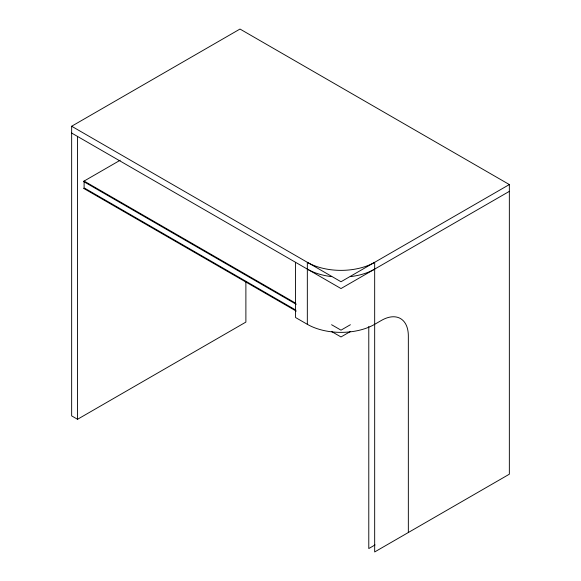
<?xml version="1.0" encoding="UTF-8"?>
<svg xmlns="http://www.w3.org/2000/svg" width="581" height="581" viewBox="0 0 581 581"><rect width="100%" height="100%" fill="white"/><g stroke="black" fill="none" stroke-linecap="round" stroke-linejoin="round"><path stroke-width="0.87" d="M245.886 281.298L245.886 322.092L77.542 419.279L71.652 415.88L71.652 126.244L239.997 29.05L509.348 184.555L509.348 474.198L374.672 551.95L374.672 262.314A47.613 27.489 0 0 1 307.334 262.314L307.334 324.321A47.613 27.489 0 0 0 374.672 324.321L381.405 320.436A38.092 21.991 -60 0 1 408.341 335.985L408.341 532.508M120.231 160.211L83.439 181.446L296.245 304.313M509.348 184.555L341.003 281.749L71.652 126.244M509.348 191.36L341.003 288.554L71.652 133.049M350.394 324.728L341.003 330.153L331.577 324.714M350.394 331.533L341.003 336.958L331.577 331.519M375.043 544.934L368.782 548.551L368.782 326.449M295.845 303.304L84.107 181.061L84.107 187.866L295.845 310.109M83.439 188.251L296.245 311.118M307.334 324.321L295.547 317.516L295.547 262.314M77.542 136.448L77.542 419.279M374.672 269.119A47.613 27.489 0 0 1 350.292 276.636M331.715 276.636A47.613 27.489 0 0 1 307.334 269.119"/></g></svg>
